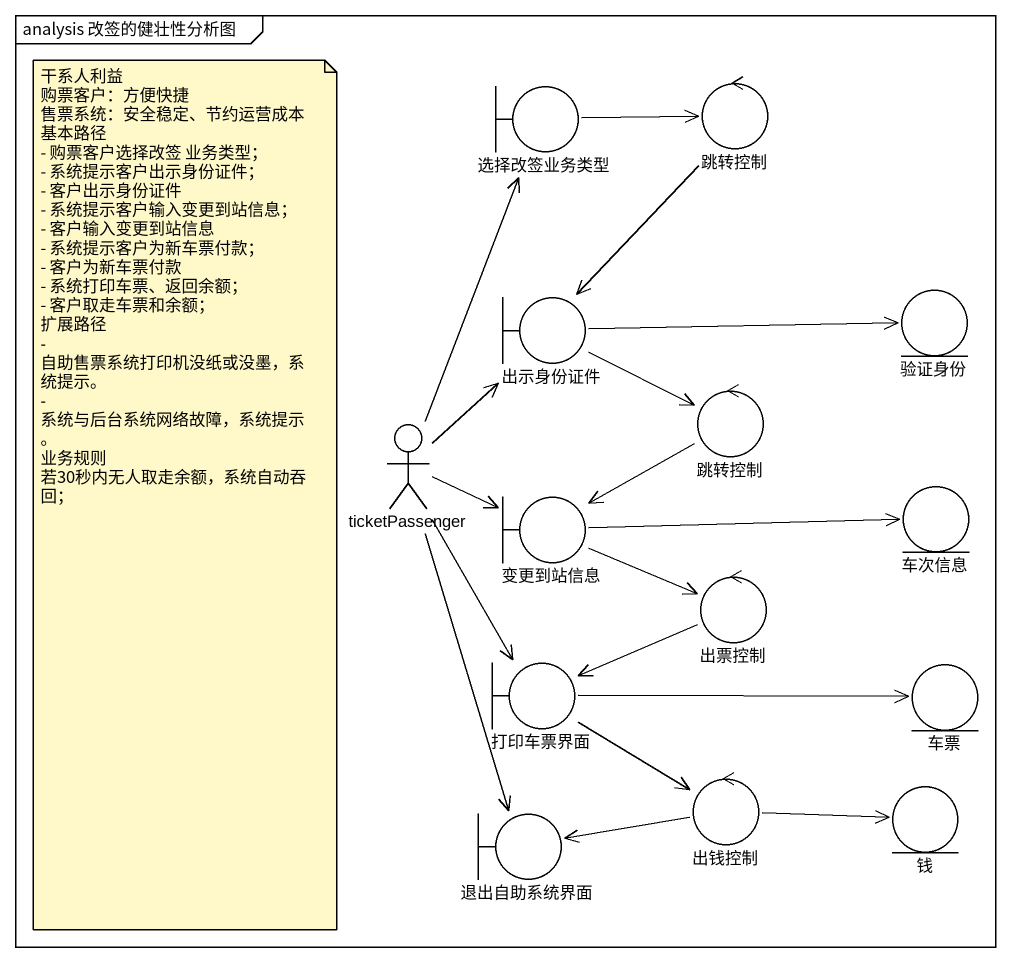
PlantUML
@startuml
mainframe analysis 改签的健壮性分析图
boundary 选择改签业务类型
control 跳转控制
boundary 出示身份证件
entity 验证身份
actor ticketPassenger
control "跳转控制" as 跳转控制_2
boundary 变更到站信息
entity 车次信息
control 出票控制
boundary 打印车票界面
entity 车票
boundary 退出自助系统界面
control 出钱控制
entity 钱
选择改签业务类型 -right-> 跳转控制
跳转控制 --> 出示身份证件
出示身份证件 -right-> 验证身份
出示身份证件 -right-> 跳转控制_2
ticketPassenger -up-> 选择改签业务类型
ticketPassenger -up-> 出示身份证件
ticketPassenger -right-> 变更到站信息
ticketPassenger --> 打印车票界面
ticketPassenger --> 退出自助系统界面
跳转控制_2 -left-> 变更到站信息
变更到站信息 -right-> 车次信息
变更到站信息 -right-> 出票控制
出票控制 -left-> 打印车票界面
打印车票界面 -right-> 车票
打印车票界面 --> 出钱控制
出钱控制 -left-> 退出自助系统界面
出钱控制 -right-> 钱
note as N1
  干系人利益
  购票客户：方便快捷
  售票系统：安全稳定、节约运营成本
  基本路径
  - 购票客户选择改签 业务类型；
  - 系统提示客户出示身份证件；
  - 客户出示身份证件
  - 系统提示客户输入变更到站信息；
  - 客户输入变更到站信息
  - 系统提示客户为新车票付款；
  - 客户为新车票付款
  - 系统打印车票、返回余额；
  - 客户取走车票和余额；
  扩展路径
  - 自助售票系统打印机没纸或没墨，系统提示。
  - 系统与后台系统网络故障，系统提示。
  业务规则
  若30秒内无人取走余额，系统自动吞回；
end note
@enduml
